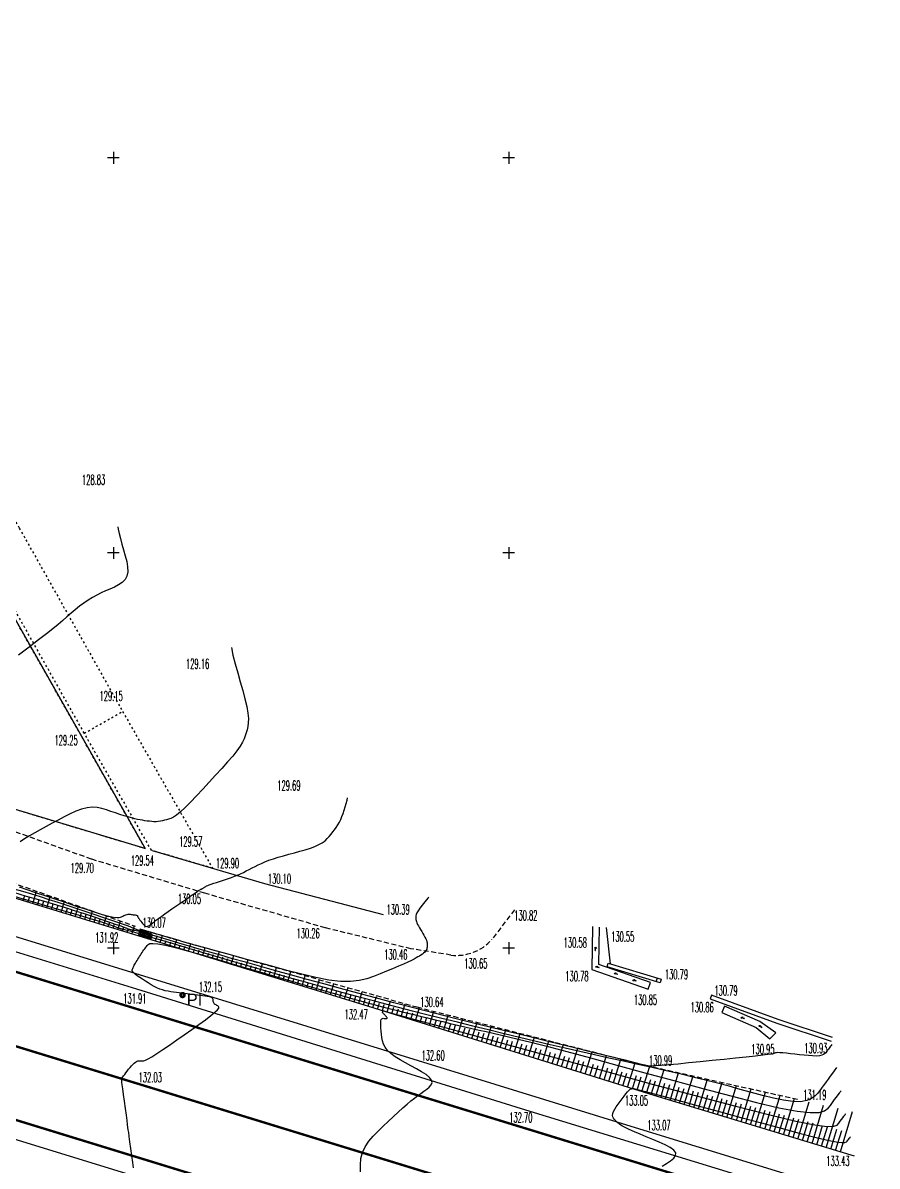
# Model space of a CAD drawing. Header units: metres. Extents: x -11440 to -11260, y 271097 to 271240.
# Drawn here: x -11324.6 to -11281.4, y 271129 to 271186.8 of the extents above; entities that cross this region are included whole.
import ezdxf

# ---------------------------------------------------------------- set-up
doc = ezdxf.new("R2010")
doc.units = ezdxf.units.M
doc.header["$LTSCALE"] = 0.04
for name, pattern in [('DOT2', [3.175, 0, -3.175]), ('HIDDEN', [9.525, 6.35, -3.175]), ('HIDDEN2', [4.7625, 3.175, -1.5875])]:
    doc.linetypes.add(name, pattern=pattern)
for name, color, linetype in [('A-cotas', 223, 'Continuous'), ('A-Invisivel', 1, 'HIDDEN2'), ('CV', 40, 'Continuous'), ('CVD', 9, 'Continuous'), ('I-Conduta', 4, 'Continuous'), ('I-poste_ilumi', 4, 'Continuous'), ('leg-txtcinza', 250, 'Continuous'), ('P-Bardos', 64, 'DOT2'), ('P-Caminho', 1, 'HIDDEN'), ('P-Diversos', 67, 'Continuous'), ('P-Estrada', 251, 'Continuous'), ('P-Limite1', 222, 'Continuous'), ('P-Muro', 46, 'Continuous'), ('P-Passadiço', 1, 'Continuous'), ('P-Rede', 252, 'Continuous'), ('P-Talude_Base', 126, 'HIDDEN'), ('P-Talude_Trama', 126, 'Continuous'), ('pla-rede_geodesica', 4, 'Continuous'), ('T-Agua', 141, 'Continuous'), ('T-SinHorizontal', 254, 'Continuous')]:
    doc.layers.add(name, color=color, linetype=linetype)
doc.styles.add('ARIAL', font='arial.ttf')
doc.styles.add('COTAS', font='romans.shx', dxfattribs={"width": 0.6, "height": 0.6})

# ---------------------------------------------------------------- blocks, each defined once
blk = doc.blocks.new('Sar')
at = {"layer": 'I-Conduta'}
h = blk.add_hatch(dxfattribs=at)
h.set_pattern_fill('NET', color=256, scale=0.03)
h.paths.add_polyline_path([(0.3, -0.15), (0.3, 0.15), (-0.3, 0.15), (-0.3, -0.15)])
for p, q in [((0.3, 0.15), (-0.3, 0.15)), ((-0.3, 0.15), (-0.3, -0.15)), ((0.3, -0.15), (0.3, 0.15)), ((-0.3, -0.15), (0.3, -0.15))]:
    blk.add_line(p, q, dxfattribs=at)
blk = doc.blocks.new('R')
at = {"layer": 'P-Rede'}
for points in [[(0.104, -0.108, 0, 0, 0), (-0.104, 0.108, 0.002, 0.002, 0)], [(-0.104, -0.108, 0, 0, 0), (0.104, 0.108, 0.002, 0.002, 0)]]:
    blk.add_lwpolyline(points, format="xyseb", dxfattribs=at)
blk = doc.blocks.new('1s')
at = {"layer": 'T-Agua'}
blk.add_hatch(color=256, dxfattribs=at).paths.add_polyline_path([(-0.059, -0.045), (0, 0), (-0.059, 0.045)])
for points in [[(-0.175, 0.004), (-0.059, 0.004)], [(-0.175, 0.004), (-0.175, -0.004), (-0.059, -0.004)], [(-0.059, 0.045), (0, 0), (-0.059, -0.045), (-0.059, 0.045)]]:
    blk.add_lwpolyline(points, dxfattribs=at)

msp = doc.modelspace()

# ---------------------------------------------------------------- linework, layer by layer
at = {"layer": 'A-Invisivel'}
msp.add_lwpolyline([(-11375.188, 271162.14), (-11318.395, 271145.052), (-11341.286, 271185.419), (-11349.49, 271198.1)], dxfattribs=at)
at = {"layer": 'CV', "linetype": 'Continuous'}
for points in [[(-11319.771, 271161.317, 129), (-11319.756, 271161.206, 129), (-11319.71, 271160.992, 129), (-11319.645, 271160.737, 129), (-11319.567, 271160.454, 129), (-11319.482, 271160.158, 129), (-11319.482, 271160.158, 129), (-11319.398, 271159.861, 129), (-11319.327, 271159.572, 129), (-11319.28, 271159.299, 129), (-11319.271, 271159.05, 129), (-11319.311, 271158.833, 129), (-11319.311, 271158.833, 129), (-11319.409, 271158.653, 129), (-11319.557, 271158.506, 129), (-11319.741, 271158.383, 129), (-11319.951, 271158.276, 129), (-11320.173, 271158.176, 129), (-11320.173, 271158.176, 129), (-11320.397, 271158.078, 129), (-11320.62, 271157.976, 129), (-11320.842, 271157.867, 129), (-11321.063, 271157.748, 129), (-11321.282, 271157.615, 129), (-11321.282, 271157.615, 129), (-11321.498, 271157.466, 129), (-11321.713, 271157.302, 129), (-11321.926, 271157.129, 129), (-11322.137, 271156.948, 129), (-11322.349, 271156.764, 129), (-11322.349, 271156.764, 129), (-11322.563, 271156.577, 129), (-11322.795, 271156.379, 129), (-11323.063, 271156.157, 129), (-11323.386, 271155.901, 129), (-11323.78, 271155.598, 129), (-11323.78, 271155.598, 129), (-11324.257, 271155.242, 129), (-11324.807, 271154.838, 129)], [(-11314.028, 271155.215, 129.5), (-11314.028, 271155.21, 129.5), (-11313.95, 271154.83, 129.5), (-11313.838, 271154.398, 129.5), (-11313.709, 271153.942, 129.5), (-11313.709, 271153.942, 129.5), (-11313.577, 271153.483, 129.5), (-11313.453, 271153.036, 129.5), (-11313.344, 271152.615, 129.5), (-11313.255, 271152.232, 129.5), (-11313.196, 271151.899, 129.5), (-11313.196, 271151.899, 129.5), (-11313.17, 271151.624, 129.5), (-11313.173, 271151.4, 129.5), (-11313.197, 271151.213, 129.5), (-11313.236, 271151.052, 129.5), (-11313.282, 271150.903, 129.5), (-11313.282, 271150.903, 129.5), (-11313.331, 271150.755, 129.5), (-11313.391, 271150.599, 129.5), (-11313.473, 271150.426, 129.5), (-11313.59, 271150.228, 129.5), (-11313.751, 271149.997, 129.5), (-11313.751, 271149.997, 129.5), (-11313.964, 271149.727, 129.5), (-11314.222, 271149.424, 129.5), (-11314.514, 271149.096, 129.5), (-11314.828, 271148.751, 129.5), (-11315.153, 271148.398, 129.5), (-11315.153, 271148.398, 129.5), (-11315.479, 271148.046, 129.5), (-11315.796, 271147.707, 129.5), (-11316.095, 271147.394, 129.5), (-11316.367, 271147.121, 129.5), (-11316.604, 271146.9, 129.5), (-11316.604, 271146.9, 129.5), (-11316.798, 271146.741, 129.5), (-11316.957, 271146.634, 129.5), (-11317.09, 271146.566, 129.5), (-11317.204, 271146.525, 129.5), (-11317.31, 271146.497, 129.5), (-11317.31, 271146.497, 129.5), (-11317.414, 271146.472, 129.5), (-11317.518, 271146.448, 129.5), (-11317.624, 271146.428, 129.5), (-11317.731, 271146.413, 129.5), (-11317.839, 271146.404, 129.5), (-11317.839, 271146.404, 129.5), (-11317.95, 271146.404, 129.5), (-11318.062, 271146.411, 129.5), (-11318.176, 271146.422, 129.5), (-11318.291, 271146.438, 129.5), (-11318.406, 271146.454, 129.5), (-11318.406, 271146.454, 129.5), (-11318.522, 271146.472, 129.5), (-11318.642, 271146.492, 129.5), (-11318.772, 271146.517, 129.5), (-11318.915, 271146.549, 129.5), (-11319.077, 271146.591, 129.5), (-11319.077, 271146.591, 129.5), (-11319.259, 271146.643, 129.5), (-11319.46, 271146.706, 129.5), (-11319.674, 271146.775, 129.5), (-11319.898, 271146.85, 129.5), (-11320.125, 271146.926, 129.5), (-11320.125, 271146.926, 129.5), (-11320.355, 271147.002, 129.5), (-11320.587, 271147.068, 129.5), (-11320.825, 271147.114, 129.5), (-11321.073, 271147.132, 129.5), (-11321.333, 271147.11, 129.5), (-11321.333, 271147.11, 129.5), (-11321.608, 271147.044, 129.5), (-11321.895, 271146.938, 129.5), (-11322.191, 271146.804, 129.5), (-11322.493, 271146.65, 129.5), (-11322.799, 271146.486, 129.5), (-11322.799, 271146.486, 129.5), (-11323.104, 271146.321, 129.5), (-11323.405, 271146.157, 129.5), (-11323.698, 271145.995, 129.5), (-11323.979, 271145.837, 129.5), (-11324.243, 271145.683, 129.5), (-11324.243, 271145.683, 129.5), (-11324.489, 271145.535, 129.5), (-11324.717, 271145.391, 129.5)], [(-11283.654, 271135.13, 131), (-11283.693, 271135.076, 131), (-11283.721, 271135.038, 131), (-11283.754, 271134.992, 131), (-11283.789, 271134.943, 131), (-11283.823, 271134.897, 131), (-11283.85, 271134.859, 131), (-11283.85, 271134.859, 131), (-11283.87, 271134.832, 131), (-11283.884, 271134.813, 131), (-11283.896, 271134.797, 131), (-11283.909, 271134.778, 131), (-11283.929, 271134.751, 131), (-11283.929, 271134.751, 131), (-11283.958, 271134.713, 131), (-11284.002, 271134.668, 131), (-11284.067, 271134.623, 131), (-11284.158, 271134.583, 131), (-11284.28, 271134.556, 131), (-11284.28, 271134.556, 131), (-11284.438, 271134.545, 131), (-11284.625, 271134.549, 131), (-11284.835, 271134.564, 131), (-11285.059, 271134.587, 131), (-11285.291, 271134.612, 131), (-11285.291, 271134.612, 131), (-11285.522, 271134.639, 131), (-11285.745, 271134.663, 131), (-11285.951, 271134.685, 131), (-11286.132, 271134.702, 131), (-11286.278, 271134.713, 131), (-11286.278, 271134.713, 131), (-11286.385, 271134.717, 131), (-11286.458, 271134.714, 131), (-11286.505, 271134.707, 131), (-11286.535, 271134.697, 131), (-11286.557, 271134.685, 131), (-11286.557, 271134.685, 131), (-11286.581, 271134.673, 131), (-11286.629, 271134.658, 131), (-11286.723, 271134.64, 131), (-11286.889, 271134.616, 131), (-11287.149, 271134.583, 131), (-11287.149, 271134.583, 131), (-11287.519, 271134.541, 131), (-11287.984, 271134.492, 131), (-11288.519, 271134.436, 131), (-11289.101, 271134.376, 131), (-11289.707, 271134.314, 131), (-11289.707, 271134.314, 131), (-11290.314, 271134.252, 131), (-11290.897, 271134.194, 131), (-11291.435, 271134.14, 131), (-11291.904, 271134.096, 131), (-11292.282, 271134.062, 131), (-11292.282, 271134.062, 131), (-11292.553, 271134.042, 131), (-11292.733, 271134.033, 131), (-11292.844, 271134.033, 131), (-11292.91, 271134.038, 131), (-11292.953, 271134.047, 131), (-11292.953, 271134.047, 131), (-11293, 271134.057, 131), (-11293.093, 271134.079, 131), (-11293.279, 271134.124, 131), (-11293.604, 271134.203, 131), (-11294.113, 271134.328, 131), (-11294.113, 271134.328, 131), (-11294.839, 271134.506, 131), (-11295.75, 271134.729, 131), (-11296.799, 271134.987, 131), (-11297.942, 271135.268, 131), (-11299.13, 271135.56, 131), (-11299.13, 271135.56, 131), (-11300.324, 271135.854, 131), (-11301.504, 271136.145, 131), (-11302.656, 271136.431, 131), (-11303.766, 271136.71, 131), (-11304.821, 271136.979, 131), (-11304.821, 271136.979, 131), (-11305.811, 271137.237, 131), (-11306.746, 271137.484, 131), (-11307.639, 271137.725, 131), (-11308.504, 271137.96, 131), (-11309.355, 271138.193, 131), (-11309.355, 271138.193, 131), (-11310.201, 271138.425, 131), (-11311.034, 271138.653, 131), (-11311.841, 271138.875, 131), (-11312.607, 271139.088, 131), (-11313.32, 271139.288, 131), (-11313.32, 271139.288, 131), (-11313.971, 271139.472, 131), (-11314.568, 271139.644, 131), (-11315.125, 271139.805, 131), (-11315.655, 271139.961, 131), (-11316.172, 271140.113, 131), (-11316.172, 271140.113, 131), (-11316.683, 271140.264, 131), (-11317.176, 271140.409, 131), (-11317.631, 271140.542, 131), (-11318.029, 271140.658, 131), (-11318.353, 271140.75, 131), (-11318.353, 271140.75, 131), (-11318.588, 271140.816, 131), (-11318.748, 271140.858, 131), (-11318.852, 271140.884, 131), (-11318.918, 271140.897, 131), (-11318.965, 271140.905, 131), (-11318.965, 271140.905, 131), (-11319.009, 271140.912, 131), (-11319.052, 271140.918, 131), (-11319.093, 271140.926, 131), (-11319.132, 271140.934, 131), (-11319.168, 271140.942, 131), (-11319.168, 271140.942, 131), (-11319.201, 271140.952, 131), (-11319.23, 271140.962, 131), (-11319.257, 271140.973, 131), (-11319.283, 271140.984, 131), (-11319.308, 271140.996, 131), (-11319.308, 271140.996, 131), (-11319.334, 271141.008, 131), (-11319.371, 271141.023, 131), (-11319.43, 271141.046, 131), (-11319.521, 271141.079, 131), (-11319.656, 271141.126, 131), (-11319.656, 271141.126, 131), (-11319.841, 271141.19, 131), (-11320.07, 271141.268, 131), (-11320.331, 271141.356, 131), (-11320.614, 271141.451, 131), (-11320.907, 271141.55, 131), (-11320.907, 271141.55, 131), (-11321.205, 271141.65, 131), (-11321.517, 271141.754, 131), (-11321.859, 271141.865, 131), (-11322.245, 271141.987, 131), (-11322.69, 271142.124, 131), (-11322.69, 271142.124, 131), (-11323.203, 271142.278, 131), (-11323.775, 271142.446, 131), (-11324.39, 271142.626, 131), (-11325.035, 271142.812, 131)], [(-11304.047, 271142.591, 130.5), (-11304.098, 271142.528, 130.5), (-11304.245, 271142.346, 130.5), (-11304.379, 271142.174, 130.5), (-11304.494, 271142.021, 130.5), (-11304.585, 271141.89, 130.5), (-11304.585, 271141.89, 130.5), (-11304.646, 271141.787, 130.5), (-11304.682, 271141.707, 130.5), (-11304.7, 271141.644, 130.5), (-11304.705, 271141.594, 130.5), (-11304.704, 271141.548, 130.5), (-11304.704, 271141.548, 130.5), (-11304.701, 271141.504, 130.5), (-11304.696, 271141.457, 130.5), (-11304.687, 271141.407, 130.5), (-11304.671, 271141.35, 130.5), (-11304.646, 271141.284, 130.5), (-11304.646, 271141.284, 130.5), (-11304.61, 271141.209, 130.5), (-11304.566, 271141.126, 130.5), (-11304.514, 271141.036, 130.5), (-11304.459, 271140.942, 130.5), (-11304.401, 271140.846, 130.5), (-11304.401, 271140.846, 130.5), (-11304.343, 271140.75, 130.5), (-11304.287, 271140.656, 130.5), (-11304.237, 271140.565, 130.5), (-11304.193, 271140.48, 130.5), (-11304.16, 271140.401, 130.5), (-11304.16, 271140.401, 130.5), (-11304.138, 271140.331, 130.5), (-11304.126, 271140.268, 130.5), (-11304.122, 271140.211, 130.5), (-11304.122, 271140.156, 130.5), (-11304.125, 271140.104, 130.5), (-11304.125, 271140.104, 130.5), (-11304.129, 271140.052, 130.5), (-11304.136, 271140, 130.5), (-11304.148, 271139.949, 130.5), (-11304.169, 271139.898, 130.5), (-11304.201, 271139.848, 130.5), (-11304.201, 271139.848, 130.5), (-11304.246, 271139.798, 130.5), (-11304.303, 271139.75, 130.5), (-11304.369, 271139.702, 130.5), (-11304.44, 271139.654, 130.5), (-11304.514, 271139.606, 130.5), (-11304.514, 271139.606, 130.5), (-11304.59, 271139.558, 130.5), (-11304.677, 271139.507, 130.5), (-11304.783, 271139.448, 130.5), (-11304.919, 271139.379, 130.5), (-11305.095, 271139.297, 130.5), (-11305.095, 271139.297, 130.5), (-11305.318, 271139.198, 130.5), (-11305.581, 271139.086, 130.5), (-11305.874, 271138.963, 130.5), (-11306.187, 271138.834, 130.5), (-11306.511, 271138.701, 130.5), (-11306.511, 271138.701, 130.5), (-11306.838, 271138.569, 130.5), (-11307.184, 271138.452, 130.5), (-11307.565, 271138.362, 130.5), (-11307.999, 271138.313, 130.5), (-11308.505, 271138.319, 130.5), (-11308.505, 271138.319, 130.5), (-11309.094, 271138.39, 130.5), (-11309.754, 271138.516, 130.5), (-11310.467, 271138.683, 130.5), (-11311.216, 271138.878, 130.5), (-11311.983, 271139.086, 130.5), (-11311.983, 271139.086, 130.5), (-11312.749, 271139.296, 130.5), (-11313.493, 271139.5, 130.5), (-11314.194, 271139.693, 130.5), (-11314.83, 271139.868, 130.5), (-11315.378, 271140.02, 130.5), (-11315.378, 271140.02, 130.5), (-11315.825, 271140.145, 130.5), (-11316.185, 271140.247, 130.5), (-11316.479, 271140.332, 130.5), (-11316.73, 271140.405, 130.5), (-11316.959, 271140.473, 130.5), (-11316.959, 271140.473, 130.5), (-11317.183, 271140.539, 130.5), (-11317.402, 271140.602, 130.5), (-11317.607, 271140.662, 130.5), (-11317.794, 271140.714, 130.5), (-11317.955, 271140.758, 130.5), (-11317.955, 271140.758, 130.5), (-11318.087, 271140.791, 130.5), (-11318.194, 271140.815, 130.5), (-11318.282, 271140.833, 130.5), (-11318.357, 271140.846, 130.5), (-11318.426, 271140.857, 130.5), (-11318.426, 271140.857, 130.5), (-11318.494, 271140.867, 130.5), (-11318.56, 271140.878, 130.5), (-11318.624, 271140.889, 130.5), (-11318.685, 271140.901, 130.5), (-11318.741, 271140.915, 130.5), (-11318.741, 271140.915, 130.5), (-11318.791, 271140.93, 130.5), (-11318.836, 271140.946, 130.5), (-11318.878, 271140.962, 130.5), (-11318.917, 271140.98, 130.5), (-11318.955, 271140.997, 130.5), (-11318.955, 271140.997, 130.5), (-11318.996, 271141.016, 130.5), (-11319.053, 271141.04, 130.5), (-11319.144, 271141.075, 130.5), (-11319.285, 271141.126, 130.5), (-11319.493, 271141.199, 130.5), (-11319.493, 271141.199, 130.5), (-11319.779, 271141.297, 130.5), (-11320.132, 271141.417, 130.5), (-11320.535, 271141.554, 130.5), (-11320.972, 271141.701, 130.5), (-11321.425, 271141.853, 130.5), (-11321.425, 271141.853, 130.5), (-11321.881, 271142.007, 130.5), (-11322.336, 271142.159, 130.5), (-11322.79, 271142.309, 130.5), (-11323.241, 271142.456, 130.5), (-11323.689, 271142.598, 130.5), (-11323.689, 271142.598, 130.5), (-11324.133, 271142.735, 130.5), (-11324.573, 271142.868, 130.5), (-11325.012, 271142.997, 130.5)], [(-11283.417, 271133.964, 131.5), (-11283.539, 271133.795, 131.5), (-11283.626, 271133.676, 131.5), (-11283.73, 271133.533, 131.5), (-11283.84, 271133.381, 131.5), (-11283.944, 271133.238, 131.5), (-11284.03, 271133.119, 131.5), (-11284.03, 271133.119, 131.5), (-11284.091, 271133.035, 131.5), (-11284.134, 271132.975, 131.5), (-11284.171, 271132.924, 131.5), (-11284.215, 271132.864, 131.5), (-11284.276, 271132.78, 131.5), (-11284.276, 271132.78, 131.5), (-11284.366, 271132.662, 131.5), (-11284.496, 271132.526, 131.5), (-11284.678, 271132.394, 131.5), (-11284.921, 271132.288, 131.5), (-11285.237, 271132.232, 131.5), (-11285.237, 271132.232, 131.5), (-11285.633, 271132.241, 131.5), (-11286.095, 271132.306, 131.5), (-11286.607, 271132.415, 131.5), (-11287.153, 271132.552, 131.5), (-11287.715, 271132.704, 131.5), (-11287.715, 271132.704, 131.5), (-11288.282, 271132.857, 131.5), (-11288.855, 271133.012, 131.5), (-11289.441, 271133.166, 131.5), (-11290.047, 271133.322, 131.5), (-11290.68, 271133.479, 131.5), (-11290.68, 271133.479, 131.5), (-11291.344, 271133.638, 131.5), (-11292.035, 271133.798, 131.5), (-11292.745, 271133.959, 131.5), (-11293.469, 271134.12, 131.5), (-11294.2, 271134.282, 131.5), (-11294.2, 271134.282, 131.5), (-11294.932, 271134.444, 131.5), (-11295.666, 271134.608, 131.5), (-11296.405, 271134.774, 131.5), (-11297.151, 271134.944, 131.5), (-11297.907, 271135.119, 131.5), (-11297.907, 271135.119, 131.5), (-11298.673, 271135.3, 131.5), (-11299.449, 271135.486, 131.5), (-11300.231, 271135.676, 131.5), (-11301.019, 271135.869, 131.5), (-11301.809, 271136.063, 131.5), (-11301.809, 271136.063, 131.5), (-11302.597, 271136.257, 131.5), (-11303.377, 271136.449, 131.5), (-11304.138, 271136.638, 131.5), (-11304.871, 271136.822, 131.5), (-11305.568, 271137, 131.5), (-11305.568, 271137, 131.5), (-11306.222, 271137.17, 131.5), (-11306.839, 271137.334, 131.5), (-11307.429, 271137.493, 131.5), (-11308, 271137.648, 131.5), (-11308.563, 271137.802, 131.5), (-11308.563, 271137.802, 131.5), (-11309.125, 271137.956, 131.5), (-11309.697, 271138.113, 131.5), (-11310.288, 271138.277, 131.5), (-11310.909, 271138.451, 131.5), (-11311.568, 271138.639, 131.5), (-11311.568, 271138.639, 131.5), (-11312.273, 271138.842, 131.5), (-11313.017, 271139.058, 131.5), (-11313.79, 271139.284, 131.5), (-11314.582, 271139.517, 131.5), (-11315.385, 271139.753, 131.5), (-11315.385, 271139.753, 131.5), (-11316.183, 271139.989, 131.5), (-11316.95, 271140.215, 131.5), (-11317.655, 271140.422, 131.5), (-11318.265, 271140.601, 131.5), (-11318.75, 271140.743, 131.5), (-11318.75, 271140.743, 131.5), (-11319.089, 271140.841, 131.5), (-11319.302, 271140.901, 131.5), (-11319.422, 271140.934, 131.5), (-11319.478, 271140.948, 131.5), (-11319.504, 271140.953, 131.5), (-11319.504, 271140.953, 131.5), (-11319.524, 271140.956, 131.5), (-11319.543, 271140.959, 131.5), (-11319.562, 271140.962, 131.5), (-11319.58, 271140.966, 131.5), (-11319.596, 271140.97, 131.5), (-11319.596, 271140.97, 131.5), (-11319.611, 271140.974, 131.5), (-11319.625, 271140.979, 131.5), (-11319.637, 271140.984, 131.5), (-11319.649, 271140.989, 131.5), (-11319.66, 271140.994, 131.5), (-11319.66, 271140.994, 131.5), (-11319.672, 271141, 131.5), (-11319.689, 271141.007, 131.5), (-11319.716, 271141.017, 131.5), (-11319.757, 271141.032, 131.5), (-11319.819, 271141.054, 131.5), (-11319.819, 271141.054, 131.5), (-11319.903, 271141.083, 131.5), (-11320.007, 271141.118, 131.5), (-11320.126, 271141.159, 131.5), (-11320.255, 271141.202, 131.5), (-11320.389, 271141.247, 131.5), (-11320.389, 271141.247, 131.5), (-11320.528, 271141.294, 131.5), (-11320.695, 271141.348, 131.5), (-11320.917, 271141.418, 131.5), (-11321.223, 271141.511, 131.5), (-11321.638, 271141.635, 131.5), (-11321.638, 271141.635, 131.5), (-11322.183, 271141.794, 131.5), (-11322.838, 271141.985, 131.5), (-11323.577, 271142.199, 131.5), (-11324.37, 271142.428, 131.5), (-11325.191, 271142.665, 131.5)], [(-11318.984, 271128.88, 132), (-11319.022, 271129.161, 132), (-11319.067, 271129.5, 132), (-11319.115, 271129.858, 132), (-11319.161, 271130.196, 132), (-11319.199, 271130.477, 132), (-11319.199, 271130.477, 132), (-11319.225, 271130.675, 132), (-11319.244, 271130.816, 132), (-11319.261, 271130.937, 132), (-11319.279, 271131.078, 132), (-11319.306, 271131.276, 132), (-11319.306, 271131.276, 132), (-11319.344, 271131.557, 132), (-11319.389, 271131.896, 132), (-11319.438, 271132.256, 132), (-11319.483, 271132.599, 132), (-11319.521, 271132.886, 132), (-11319.521, 271132.886, 132), (-11319.548, 271133.09, 132), (-11319.564, 271133.22, 132), (-11319.573, 271133.294, 132), (-11319.577, 271133.331, 132), (-11319.578, 271133.35, 132), (-11319.578, 271133.35, 132), (-11319.579, 271133.366, 132), (-11319.576, 271133.385, 132), (-11319.568, 271133.41, 132), (-11319.551, 271133.444, 132), (-11319.523, 271133.489, 132), (-11319.523, 271133.489, 132), (-11319.481, 271133.548, 132), (-11319.428, 271133.619, 132), (-11319.366, 271133.699, 132), (-11319.299, 271133.784, 132), (-11319.229, 271133.873, 132), (-11319.229, 271133.873, 132), (-11319.158, 271133.961, 132), (-11319.088, 271134.046, 132), (-11319.019, 271134.123, 132), (-11318.952, 271134.19, 132), (-11318.888, 271134.241, 132), (-11318.888, 271134.241, 132), (-11318.826, 271134.275, 132), (-11318.766, 271134.295, 132), (-11318.709, 271134.303, 132), (-11318.652, 271134.304, 132), (-11318.596, 271134.301, 132), (-11318.596, 271134.301, 132), (-11318.538, 271134.299, 132), (-11318.467, 271134.308, 132), (-11318.37, 271134.339, 132), (-11318.234, 271134.403, 132), (-11318.046, 271134.51, 132), (-11318.046, 271134.51, 132), (-11317.797, 271134.667, 132), (-11317.496, 271134.868, 132), (-11317.156, 271135.102, 132), (-11316.79, 271135.357, 132), (-11316.411, 271135.623, 132), (-11316.411, 271135.623, 132), (-11316.033, 271135.889, 132), (-11315.671, 271136.146, 132), (-11315.344, 271136.383, 132), (-11315.067, 271136.59, 132), (-11314.859, 271136.759, 132), (-11314.859, 271136.759, 132), (-11314.729, 271136.882, 132), (-11314.668, 271136.966, 132), (-11314.657, 271137.02, 132), (-11314.681, 271137.055, 132), (-11314.721, 271137.08, 132), (-11314.721, 271137.08, 132), (-11314.764, 271137.104, 132), (-11314.806, 271137.128, 132), (-11314.844, 271137.152, 132), (-11314.877, 271137.178, 132), (-11314.904, 271137.206, 132), (-11314.904, 271137.206, 132), (-11314.924, 271137.236, 132), (-11314.937, 271137.267, 132), (-11314.945, 271137.3, 132), (-11314.951, 271137.333, 132), (-11314.954, 271137.367, 132), (-11314.954, 271137.367, 132), (-11314.958, 271137.4, 132), (-11314.967, 271137.433, 132), (-11314.987, 271137.465, 132), (-11315.021, 271137.494, 132), (-11315.075, 271137.521, 132), (-11315.075, 271137.521, 132), (-11315.152, 271137.544, 132), (-11315.249, 271137.564, 132), (-11315.362, 271137.582, 132), (-11315.484, 271137.599, 132), (-11315.612, 271137.614, 132), (-11315.612, 271137.614, 132), (-11315.74, 271137.63, 132), (-11315.869, 271137.646, 132), (-11315.998, 271137.662, 132), (-11316.129, 271137.678, 132), (-11316.262, 271137.695, 132), (-11316.262, 271137.695, 132), (-11316.397, 271137.712, 132), (-11316.534, 271137.73, 132), (-11316.673, 271137.747, 132), (-11316.812, 271137.765, 132), (-11316.952, 271137.783, 132), (-11316.952, 271137.783, 132), (-11317.092, 271137.802, 132), (-11317.232, 271137.824, 132), (-11317.373, 271137.851, 132), (-11317.514, 271137.887, 132), (-11317.656, 271137.936, 132), (-11317.656, 271137.936, 132), (-11317.8, 271137.998, 132), (-11317.944, 271138.072, 132), (-11318.089, 271138.154, 132), (-11318.234, 271138.243, 132), (-11318.38, 271138.335, 132), (-11318.38, 271138.335, 132), (-11318.525, 271138.427, 132), (-11318.663, 271138.516, 132), (-11318.788, 271138.602, 132), (-11318.893, 271138.68, 132), (-11318.973, 271138.75, 132), (-11318.973, 271138.75, 132), (-11319.022, 271138.809, 132), (-11319.045, 271138.86, 132), (-11319.048, 271138.904, 132), (-11319.038, 271138.943, 132), (-11319.022, 271138.98, 132), (-11319.022, 271138.98, 132), (-11319.005, 271139.017, 132), (-11318.986, 271139.056, 132), (-11318.965, 271139.097, 132), (-11318.942, 271139.141, 132), (-11318.914, 271139.192, 132), (-11318.914, 271139.192, 132), (-11318.881, 271139.248, 132), (-11318.844, 271139.31, 132), (-11318.804, 271139.375, 132), (-11318.762, 271139.443, 132), (-11318.719, 271139.513, 132), (-11318.719, 271139.513, 132), (-11318.676, 271139.582, 132), (-11318.633, 271139.652, 132), (-11318.589, 271139.719, 132), (-11318.546, 271139.786, 132), (-11318.502, 271139.85, 132), (-11318.502, 271139.85, 132), (-11318.459, 271139.911, 132), (-11318.415, 271139.97, 132), (-11318.371, 271140.027, 132), (-11318.327, 271140.083, 132), (-11318.283, 271140.138, 132), (-11318.283, 271140.138, 132), (-11318.234, 271140.192, 132), (-11318.15, 271140.232, 132), (-11317.999, 271140.247, 132), (-11317.746, 271140.224, 132), (-11317.356, 271140.15, 132), (-11317.356, 271140.15, 132), (-11316.809, 271140.016, 132), (-11316.125, 271139.832, 132), (-11315.339, 271139.609, 132), (-11314.486, 271139.361, 132), (-11313.599, 271139.1, 132), (-11313.599, 271139.1, 132), (-11312.71, 271138.838, 132), (-11311.846, 271138.583, 132), (-11311.031, 271138.344, 132), (-11310.291, 271138.128, 132), (-11309.65, 271137.941, 132), (-11309.65, 271137.941, 132), (-11309.125, 271137.79, 132), (-11308.7, 271137.669, 132), (-11308.349, 271137.57, 132), (-11308.047, 271137.487, 132), (-11307.77, 271137.411, 132), (-11307.77, 271137.411, 132), (-11307.497, 271137.336, 132), (-11307.219, 271137.26, 132), (-11306.933, 271137.183, 132), (-11306.633, 271137.104, 132), (-11306.315, 271137.021, 132), (-11306.315, 271137.021, 132), (-11305.976, 271136.935, 132), (-11305.619, 271136.845, 132), (-11305.249, 271136.753, 132), (-11304.87, 271136.66, 132), (-11304.487, 271136.566, 132), (-11304.487, 271136.566, 132), (-11304.103, 271136.471, 132), (-11303.72, 271136.378, 132), (-11303.34, 271136.285, 132), (-11302.963, 271136.195, 132), (-11302.59, 271136.106, 132), (-11302.59, 271136.106, 132), (-11302.223, 271136.021, 132), (-11301.86, 271135.939, 132), (-11301.501, 271135.858, 132), (-11301.144, 271135.779, 132), (-11300.788, 271135.7, 132), (-11300.788, 271135.7, 132), (-11300.425, 271135.619, 132), (-11300.017, 271135.525, 132), (-11299.52, 271135.406, 132), (-11298.888, 271135.247, 132), (-11298.078, 271135.038, 132), (-11298.078, 271135.038, 132), (-11297.059, 271134.768, 132), (-11295.861, 271134.446, 132), (-11294.528, 271134.086, 132), (-11293.106, 271133.7, 132), (-11291.64, 271133.301, 132), (-11291.64, 271133.301, 132), (-11290.175, 271132.904, 132), (-11288.765, 271132.528, 132), (-11287.464, 271132.197, 132), (-11286.326, 271131.932, 132), (-11285.407, 271131.755, 132), (-11285.407, 271131.755, 132), (-11284.743, 271131.681, 132), (-11284.298, 271131.695, 132), (-11284.016, 271131.776, 132), (-11283.843, 271131.901, 132), (-11283.725, 271132.047, 132), (-11283.725, 271132.047, 132), (-11283.616, 271132.197, 132), (-11283.513, 271132.34, 132), (-11283.417, 271132.471, 132), (-11283.335, 271132.584, 132), (-11283.271, 271132.674, 132), (-11283.271, 271132.674, 132), (-11283.226, 271132.735, 132), (-11283.199, 271132.772, 132), (-11283.185, 271132.791, 132)], [(-11292.242, 271128.968, 133), (-11292.015, 271129.106, 133), (-11291.809, 271129.243, 133), (-11291.648, 271129.38, 133), (-11291.554, 271129.516, 133), (-11291.549, 271129.652, 133), (-11291.549, 271129.652, 133), (-11291.648, 271129.788, 133), (-11291.837, 271129.923, 133), (-11292.092, 271130.057, 133), (-11292.392, 271130.192, 133), (-11292.714, 271130.326, 133), (-11292.714, 271130.326, 133), (-11293.038, 271130.459, 133), (-11293.352, 271130.59, 133), (-11293.643, 271130.714, 133), (-11293.901, 271130.829, 133), (-11294.116, 271130.932, 133), (-11294.116, 271130.932, 133), (-11294.279, 271131.02, 133), (-11294.399, 271131.096, 133), (-11294.486, 271131.162, 133), (-11294.551, 271131.223, 133), (-11294.604, 271131.28, 133), (-11294.604, 271131.28, 133), (-11294.656, 271131.337, 133), (-11294.701, 271131.397, 133), (-11294.733, 271131.464, 133), (-11294.748, 271131.541, 133), (-11294.738, 271131.63, 133), (-11294.738, 271131.63, 133), (-11294.7, 271131.734, 133), (-11294.637, 271131.851, 133), (-11294.556, 271131.978, 133), (-11294.463, 271132.111, 133), (-11294.364, 271132.247, 133), (-11294.364, 271132.247, 133), (-11294.264, 271132.382, 133), (-11294.166, 271132.512, 133), (-11294.074, 271132.631, 133), (-11293.989, 271132.732, 133), (-11293.914, 271132.81, 133), (-11293.914, 271132.81, 133), (-11293.85, 271132.862, 133), (-11293.796, 271132.89, 133), (-11293.75, 271132.901, 133), (-11293.709, 271132.901, 133), (-11293.67, 271132.895, 133), (-11293.67, 271132.895, 133), (-11293.624, 271132.886, 133), (-11293.539, 271132.866, 133), (-11293.373, 271132.824, 133), (-11293.086, 271132.749, 133), (-11292.639, 271132.629, 133), (-11292.639, 271132.629, 133), (-11292.003, 271132.457, 133), (-11291.207, 271132.241, 133), (-11290.29, 271131.992, 133), (-11289.292, 271131.721, 133), (-11288.254, 271131.439, 133), (-11288.254, 271131.439, 133), (-11287.217, 271131.157, 133), (-11286.219, 271130.888, 133), (-11285.303, 271130.645, 133), (-11284.508, 271130.442, 133), (-11283.875, 271130.292, 133), (-11283.875, 271130.292, 133), (-11283.431, 271130.203, 133), (-11283.149, 271130.167, 133), (-11282.988, 271130.17, 133), (-11282.908, 271130.2, 133), (-11282.869, 271130.243, 133), (-11282.869, 271130.243, 133), (-11282.836, 271130.287, 133), (-11282.805, 271130.33, 133), (-11282.777, 271130.369, 133), (-11282.752, 271130.403, 133), (-11282.733, 271130.43, 133), (-11282.733, 271130.43, 133), (-11282.719, 271130.448, 133), (-11282.711, 271130.459, 133), (-11282.707, 271130.465, 133)]]:
    msp.add_polyline3d(points, dxfattribs=at)
at = {"layer": 'CVD', "linetype": 'Continuous'}
for points in [[(-11324.77, 271143.1, 130), (-11324.378, 271142.972, 130), (-11323.937, 271142.826, 130), (-11323.459, 271142.666, 130), (-11322.956, 271142.497, 130), (-11322.44, 271142.324, 130), (-11322.44, 271142.324, 130), (-11321.926, 271142.151, 130), (-11321.431, 271141.987, 130), (-11320.972, 271141.838, 130), (-11320.569, 271141.714, 130), (-11320.24, 271141.622, 130), (-11320.24, 271141.622, 130), (-11319.997, 271141.569, 130), (-11319.828, 271141.547, 130), (-11319.715, 271141.551, 130), (-11319.639, 271141.57, 130), (-11319.581, 271141.597, 130), (-11319.581, 271141.597, 130), (-11319.526, 271141.626, 130), (-11319.472, 271141.653, 130), (-11319.417, 271141.677, 130), (-11319.363, 271141.697, 130), (-11319.309, 271141.711, 130), (-11319.309, 271141.711, 130), (-11319.256, 271141.719, 130), (-11319.203, 271141.72, 130), (-11319.149, 271141.718, 130), (-11319.097, 271141.712, 130), (-11319.044, 271141.705, 130), (-11319.044, 271141.705, 130), (-11318.991, 271141.698, 130), (-11318.941, 271141.69, 130), (-11318.895, 271141.683, 130), (-11318.855, 271141.676, 130), (-11318.824, 271141.67, 130), (-11318.824, 271141.67, 130), (-11318.803, 271141.663, 130), (-11318.791, 271141.657, 130), (-11318.785, 271141.651, 130), (-11318.783, 271141.645, 130), (-11318.784, 271141.64, 130), (-11318.784, 271141.64, 130), (-11318.784, 271141.634, 130), (-11318.783, 271141.625, 130), (-11318.778, 271141.613, 130), (-11318.768, 271141.593, 130), (-11318.75, 271141.565, 130), (-11318.75, 271141.565, 130), (-11318.725, 271141.527, 130), (-11318.692, 271141.48, 130), (-11318.653, 271141.427, 130), (-11318.612, 271141.369, 130), (-11318.568, 271141.309, 130), (-11318.568, 271141.309, 130), (-11318.524, 271141.25, 130), (-11318.479, 271141.195, 130), (-11318.432, 271141.149, 130), (-11318.382, 271141.117, 130), (-11318.328, 271141.104, 130), (-11318.328, 271141.104, 130), (-11318.27, 271141.112, 130), (-11318.207, 271141.138, 130), (-11318.141, 271141.179, 130), (-11318.074, 271141.228, 130), (-11318.005, 271141.283, 130), (-11318.005, 271141.283, 130), (-11317.936, 271141.338, 130), (-11317.861, 271141.397, 130), (-11317.775, 271141.463, 130), (-11317.672, 271141.54, 130), (-11317.548, 271141.63, 130), (-11317.548, 271141.63, 130), (-11317.399, 271141.736, 130), (-11317.227, 271141.856, 130), (-11317.04, 271141.987, 130), (-11316.841, 271142.124, 130), (-11316.637, 271142.265, 130), (-11316.637, 271142.265, 130), (-11316.433, 271142.406, 130), (-11316.238, 271142.541, 130), (-11316.057, 271142.665, 130), (-11315.9, 271142.772, 130), (-11315.775, 271142.858, 130), (-11315.775, 271142.858, 130), (-11315.686, 271142.917, 130), (-11315.628, 271142.954, 130), (-11315.594, 271142.975, 130), (-11315.575, 271142.985, 130), (-11315.564, 271142.989, 130), (-11315.564, 271142.989, 130), (-11315.554, 271142.992, 130), (-11315.544, 271142.996, 130), (-11315.532, 271143.001, 130), (-11315.518, 271143.007, 130), (-11315.502, 271143.017, 130), (-11315.502, 271143.017, 130), (-11315.482, 271143.029, 130), (-11315.46, 271143.043, 130), (-11315.436, 271143.059, 130), (-11315.41, 271143.076, 130), (-11315.384, 271143.094, 130), (-11315.384, 271143.094, 130), (-11315.357, 271143.112, 130), (-11315.325, 271143.132, 130), (-11315.283, 271143.154, 130), (-11315.225, 271143.179, 130), (-11315.147, 271143.21, 130), (-11315.147, 271143.21, 130), (-11315.045, 271143.247, 130), (-11314.923, 271143.288, 130), (-11314.786, 271143.334, 130), (-11314.638, 271143.381, 130), (-11314.485, 271143.43, 130), (-11314.485, 271143.43, 130), (-11314.332, 271143.48, 130), (-11314.179, 271143.53, 130), (-11314.026, 271143.583, 130), (-11313.874, 271143.639, 130), (-11313.722, 271143.7, 130), (-11313.722, 271143.7, 130), (-11313.572, 271143.766, 130), (-11313.423, 271143.837, 130), (-11313.274, 271143.911, 130), (-11313.126, 271143.987, 130), (-11312.978, 271144.064, 130), (-11312.978, 271144.064, 130), (-11312.829, 271144.142, 130), (-11312.675, 271144.219, 130), (-11312.511, 271144.296, 130), (-11312.33, 271144.374, 130), (-11312.128, 271144.451, 130), (-11312.128, 271144.451, 130), (-11311.902, 271144.527, 130), (-11311.655, 271144.604, 130), (-11311.392, 271144.68, 130), (-11311.118, 271144.756, 130), (-11310.839, 271144.833, 130), (-11310.839, 271144.833, 130), (-11310.56, 271144.909, 130), (-11310.289, 271144.987, 130), (-11310.033, 271145.068, 130), (-11309.8, 271145.152, 130), (-11309.598, 271145.243, 130), (-11309.598, 271145.243, 130), (-11309.43, 271145.34, 130), (-11309.293, 271145.442, 130), (-11309.179, 271145.549, 130), (-11309.079, 271145.659, 130), (-11308.988, 271145.77, 130), (-11308.988, 271145.77, 130), (-11308.898, 271145.882, 130), (-11308.809, 271145.995, 130), (-11308.723, 271146.113, 130), (-11308.642, 271146.238, 130), (-11308.567, 271146.371, 130), (-11308.567, 271146.371, 130), (-11308.499, 271146.514, 130), (-11308.437, 271146.666, 130), (-11308.379, 271146.824, 130), (-11308.325, 271146.986, 130), (-11308.271, 271147.15, 130), (-11308.271, 271147.15, 130), (-11308.219, 271147.316, 130), (-11308.173, 271147.486, 130), (-11308.15, 271147.603, 130)], [(-11307.491, 271128.687, 132.5), (-11307.501, 271129.027, 132.5), (-11307.473, 271129.355, 132.5), (-11307.396, 271129.665, 132.5), (-11307.396, 271129.665, 132.5), (-11307.261, 271129.956, 132.5), (-11307.077, 271130.23, 132.5), (-11306.855, 271130.491, 132.5), (-11306.609, 271130.744, 132.5), (-11306.35, 271130.993, 132.5), (-11306.35, 271130.993, 132.5), (-11306.09, 271131.24, 132.5), (-11305.835, 271131.482, 132.5), (-11305.588, 271131.712, 132.5), (-11305.354, 271131.925, 132.5), (-11305.138, 271132.115, 132.5), (-11305.138, 271132.115, 132.5), (-11304.943, 271132.279, 132.5), (-11304.766, 271132.419, 132.5), (-11304.601, 271132.543, 132.5), (-11304.446, 271132.655, 132.5), (-11304.295, 271132.762, 132.5), (-11304.295, 271132.762, 132.5), (-11304.147, 271132.868, 132.5), (-11304.017, 271132.976, 132.5), (-11303.921, 271133.087, 132.5), (-11303.877, 271133.205, 132.5), (-11303.902, 271133.329, 132.5), (-11303.902, 271133.329, 132.5), (-11304.008, 271133.463, 132.5), (-11304.183, 271133.604, 132.5), (-11304.409, 271133.75, 132.5), (-11304.67, 271133.901, 132.5), (-11304.948, 271134.053, 132.5), (-11304.948, 271134.053, 132.5), (-11305.228, 271134.206, 132.5), (-11305.497, 271134.359, 132.5), (-11305.744, 271134.513, 132.5), (-11305.96, 271134.669, 132.5), (-11306.133, 271134.827, 132.5), (-11306.133, 271134.827, 132.5), (-11306.257, 271134.988, 132.5), (-11306.339, 271135.15, 132.5), (-11306.388, 271135.315, 132.5), (-11306.417, 271135.48, 132.5), (-11306.435, 271135.646, 132.5), (-11306.435, 271135.646, 132.5), (-11306.45, 271135.811, 132.5), (-11306.464, 271135.969, 132.5), (-11306.472, 271136.114, 132.5), (-11306.474, 271136.238, 132.5), (-11306.466, 271136.334, 132.5), (-11306.466, 271136.334, 132.5), (-11306.447, 271136.398, 132.5), (-11306.419, 271136.435, 132.5), (-11306.384, 271136.451, 132.5), (-11306.344, 271136.454, 132.5), (-11306.301, 271136.449, 132.5), (-11306.301, 271136.449, 132.5), (-11306.259, 271136.444, 132.5), (-11306.22, 271136.441, 132.5), (-11306.186, 271136.44, 132.5), (-11306.162, 271136.444, 132.5), (-11306.149, 271136.455, 132.5), (-11306.149, 271136.455, 132.5), (-11306.15, 271136.473, 132.5), (-11306.163, 271136.497, 132.5), (-11306.184, 271136.526, 132.5), (-11306.212, 271136.558, 132.5), (-11306.243, 271136.591, 132.5), (-11306.243, 271136.591, 132.5), (-11306.274, 271136.625, 132.5), (-11306.303, 271136.657, 132.5), (-11306.329, 271136.688, 132.5), (-11306.352, 271136.715, 132.5), (-11306.368, 271136.738, 132.5), (-11306.368, 271136.738, 132.5), (-11306.378, 271136.756, 132.5), (-11306.381, 271136.77, 132.5), (-11306.381, 271136.78, 132.5), (-11306.377, 271136.788, 132.5), (-11306.373, 271136.795, 132.5), (-11306.373, 271136.795, 132.5), (-11306.367, 271136.802, 132.5), (-11306.362, 271136.809, 132.5), (-11306.358, 271136.815, 132.5), (-11306.353, 271136.82, 132.5), (-11306.349, 271136.824, 132.5), (-11306.349, 271136.824, 132.5), (-11306.346, 271136.827, 132.5), (-11306.343, 271136.828, 132.5), (-11306.341, 271136.829, 132.5), (-11306.339, 271136.829, 132.5), (-11306.337, 271136.829, 132.5), (-11306.337, 271136.829, 132.5), (-11306.32, 271136.824, 132.5), (-11306.212, 271136.795, 132.5), (-11305.923, 271136.717, 132.5), (-11305.362, 271136.564, 132.5), (-11304.439, 271136.313, 132.5), (-11304.439, 271136.313, 132.5), (-11303.093, 271135.947, 132.5), (-11301.384, 271135.482, 132.5), (-11299.403, 271134.943, 132.5), (-11297.241, 271134.355, 132.5), (-11294.989, 271133.742, 132.5), (-11294.989, 271133.742, 132.5), (-11292.736, 271133.129, 132.5), (-11290.571, 271132.546, 132.5), (-11288.581, 271132.019, 132.5), (-11286.856, 271131.579, 132.5), (-11285.481, 271131.252, 132.5), (-11285.481, 271131.252, 132.5), (-11284.517, 271131.059, 132.5), (-11283.905, 271130.981, 132.5), (-11283.555, 271130.988, 132.5), (-11283.382, 271131.052, 132.5), (-11283.297, 271131.145, 132.5), (-11283.297, 271131.145, 132.5), (-11283.226, 271131.242, 132.5), (-11283.159, 271131.335, 132.5), (-11283.097, 271131.42, 132.5), (-11283.044, 271131.494, 132.5), (-11283.002, 271131.552, 132.5), (-11283.002, 271131.552, 132.5), (-11282.973, 271131.591, 132.5), (-11282.955, 271131.616, 132.5), (-11282.946, 271131.628, 132.5)]]:
    msp.add_polyline3d(points, dxfattribs=at)
at = {"layer": 'I-poste_ilumi', "const_width": 0.188}
msp.add_lwpolyline([(-11316.568, 271137.631, 1), (-11316.432, 271137.631, 1)], format="xyb", close=True, dxfattribs=at)
at = {"layer": 'P-Bardos'}
for points in [[(-11347.194, 271199.318), (-11339.689, 271187.417), (-11335.926, 271180.955), (-11330.864, 271172.231), (-11328.016, 271167.124), (-11324.759, 271161.258), (-11319.535, 271151.98), (-11314.986, 271144.053), (-11318.072, 271144.955), (-11321.472, 271150.879), (-11326.703, 271160.171), (-11329.962, 271166.041), (-11332.8, 271171.129), (-11337.852, 271179.836), (-11341.594, 271186.262), (-11349.078, 271198.13), (-11347.194, 271199.318)], [(-11321.472, 271150.879), (-11319.535, 271151.98)]]:
    msp.add_lwpolyline(points, dxfattribs=at)
at = {"layer": 'P-Caminho'}
msp.add_lwpolyline([(-11299.712, 271141.946), (-11300.845, 271140.442, -0.24422), (-11302.921, 271139.653), (-11304.948, 271139.97), (-11309.277, 271141.033), (-11315.377, 271142.781), (-11321.109, 271144.505), (-11326.826, 271146.555), (-11334.778, 271149.171), (-11345.225, 271152.276), (-11354.667, 271154.993), (-11364.029, 271157.802), (-11373.498, 271160.316, -0.140389), (-11378.508, 271162.95, -0.153618), (-11380.387, 271167.848), (-11380.934, 271174.225), (-11382.088, 271182.011, -0.234091), (-11381.798, 271183.426)], format="xyb", dxfattribs=at)
msp.add_lwpolyline([(-11301.83, 271139.778), (-11301.83, 271139.778)], close=True, dxfattribs=at)
at = {"layer": 'P-Diversos'}
for points in [[(-11295.765, 271141.103), (-11295.797, 271138.92), (-11292.943, 271137.931), (-11292.828, 271138.264), (-11295.441, 271139.17), (-11295.413, 271141.073)], [(-11286.493, 271135.717), (-11287.299, 271136.3), (-11289.087, 271137.064), (-11289.226, 271136.74), (-11287.485, 271135.996), (-11286.781, 271135.409), (-11286.493, 271135.717)]]:
    msp.add_lwpolyline(points, dxfattribs=at)
at = {"layer": 'P-Estrada'}
for points in [[(-11282.072, 271126.574), (-11299.136, 271131.814), (-11318.808, 271137.925), (-11337.896, 271143.799), (-11353.676, 271148.593), (-11372.171, 271154.31), (-11385.467, 271158.406), (-11401.334, 271163.369), (-11411.974, 271167.067)], [(-11414.804, 271157.993), (-11404.001, 271154.596), (-11390.192, 271150.355), (-11376.535, 271146.1), (-11365.204, 271142.694), (-11339.903, 271134.932), (-11316.541, 271127.746), (-11297.876, 271121.976), (-11280.836, 271116.754)]]:
    msp.add_lwpolyline(points, dxfattribs=at)
at = {"layer": 'P-Limite1'}
msp.add_lwpolyline([(-11341.286, 271185.419), (-11318.395, 271145.052), (-11375.188, 271162.14)], dxfattribs=at)
at = {"layer": 'P-Muro'}
for points in [[(-11294.967, 271139.246), (-11292.288, 271138.442), (-11292.345, 271138.25), (-11295.024, 271139.054), (-11294.967, 271139.246)], [(-11292.537, 271138.307), (-11292.479, 271138.499)], [(-11283.626, 271135.488), (-11286.366, 271136.389), (-11289.741, 271137.63), (-11289.81, 271137.442), (-11286.432, 271136.2), (-11283.688, 271135.298)]]:
    msp.add_lwpolyline(points, dxfattribs=at)
at = {"layer": 'P-Passadiço'}
for points in [[(-11282.503, 271129.472), (-11292.639, 271132.548), (-11307.021, 271137.041), (-11319.955, 271140.993), (-11329.901, 271144.034), (-11345.797, 271148.906), (-11362.892, 271154.148), (-11377.179, 271158.544), (-11387.319, 271161.701), (-11400.034, 271165.634), (-11401.463, 271166.188), (-11411.339, 271169.3)], [(-11411.869, 271167.412), (-11401.883, 271164.301), (-11389.185, 271160.363), (-11374.768, 271155.9), (-11360.496, 271151.471), (-11344.72, 271146.684), (-11330.272, 271142.229), (-11315.85, 271137.794), (-11304.586, 271134.325), (-11293.158, 271130.794), (-11282.179, 271127.426)]]:
    msp.add_lwpolyline(points, dxfattribs=at)
at = {"layer": 'P-Rede'}
for points in [[(-11318.037, 271144.952), (-11312.358, 271143.273), (-11306.357, 271141.711)], [(-11295.068, 271141.043), (-11294.873, 271139.219)]]:
    msp.add_lwpolyline(points, dxfattribs=at)
at = {"layer": 'P-Talude_Base'}
for points in [[(-11372.737, 271157.516), (-11363.677, 271155.302), (-11350.357, 271151.294), (-11337.925, 271147.605), (-11326.248, 271143.725), (-11318.899, 271141.114)], [(-11318.072, 271140.792), (-11304.649, 271137.028), (-11293.074, 271134.074), (-11285.274, 271132.332)]]:
    msp.add_lwpolyline(points, dxfattribs=at)
at = {"layer": 'P-Talude_Trama'}
for points in [[(-11324.082, 271142.255), (-11323.889, 271142.887)], [(-11324.56, 271142.401), (-11324.473, 271142.688)], [(-11324.321, 271142.328), (-11324.234, 271142.615)], [(-11323.843, 271142.182), (-11323.755, 271142.469)], [(-11323.604, 271142.109), (-11323.516, 271142.396)], [(-11323.365, 271142.036), (-11323.189, 271142.609)], [(-11323.126, 271141.962), (-11323.038, 271142.249)], [(-11322.887, 271141.889), (-11322.799, 271142.176)], [(-11322.648, 271141.816), (-11322.472, 271142.39)], [(-11322.409, 271141.743), (-11322.321, 271142.03)], [(-11322.17, 271141.67), (-11322.082, 271141.957)], [(-11321.93, 271141.597), (-11321.767, 271142.133)], [(-11321.691, 271141.524), (-11321.61, 271141.789)], [(-11321.452, 271141.451), (-11321.373, 271141.71)], [(-11321.213, 271141.378), (-11321.059, 271141.881)], [(-11320.496, 271141.158), (-11320.352, 271141.63)], [(-11320.974, 271141.305), (-11320.898, 271141.553)], [(-11320.735, 271141.232), (-11320.661, 271141.474)], [(-11320.257, 271141.085), (-11320.186, 271141.317)], [(-11320.018, 271141.012), (-11319.949, 271141.238)], [(-11319.779, 271140.939), (-11319.644, 271141.379)], [(-11319.54, 271140.866), (-11319.474, 271141.081)], [(-11319.301, 271140.793), (-11319.237, 271141.002)], [(-11319.062, 271140.72), (-11318.937, 271141.128)], [(-11318.105, 271140.428), (-11318.018, 271140.715)], [(-11317.866, 271140.355), (-11317.778, 271140.642)], [(-11317.627, 271140.282), (-11317.518, 271140.637)], [(-11316.91, 271140.063), (-11316.796, 271140.434)], [(-11317.388, 271140.209), (-11317.333, 271140.389)], [(-11317.149, 271140.136), (-11317.093, 271140.319)], [(-11316.671, 271139.989), (-11316.613, 271140.178)], [(-11316.432, 271139.916), (-11316.373, 271140.107)], [(-11316.192, 271139.843), (-11316.074, 271140.232)], [(-11315.953, 271139.77), (-11315.893, 271139.967)], [(-11315.714, 271139.697), (-11315.653, 271139.896)], [(-11315.475, 271139.624), (-11315.351, 271140.029)], [(-11315.236, 271139.551), (-11315.174, 271139.755)], [(-11314.997, 271139.478), (-11314.934, 271139.685)], [(-11314.758, 271139.405), (-11314.629, 271139.827)], [(-11314.519, 271139.332), (-11314.454, 271139.544)], [(-11314.28, 271139.259), (-11314.214, 271139.474)], [(-11314.041, 271139.186), (-11313.907, 271139.624)], [(-11313.802, 271139.113), (-11313.734, 271139.333)], [(-11313.563, 271139.04), (-11313.494, 271139.263)], [(-11313.323, 271138.967), (-11313.184, 271139.422)], [(-11313.084, 271138.894), (-11313.015, 271139.122)], [(-11312.845, 271138.821), (-11312.775, 271139.052)], [(-11312.606, 271138.748), (-11312.462, 271139.219)], [(-11312.367, 271138.674), (-11312.295, 271138.911)], [(-11312.128, 271138.601), (-11312.055, 271138.84)], [(-11311.889, 271138.528), (-11311.74, 271139.017)], [(-11311.65, 271138.455), (-11311.575, 271138.7)], [(-11311.172, 271138.309), (-11311.017, 271138.814)], [(-11311.411, 271138.382), (-11311.335, 271138.629)], [(-11310.933, 271138.236), (-11310.855, 271138.488)], [(-11310.693, 271138.163), (-11310.616, 271138.418)], [(-11310.454, 271138.09), (-11310.295, 271138.611)], [(-11310.215, 271138.017), (-11310.136, 271138.277)], [(-11309.976, 271137.944), (-11309.896, 271138.207)], [(-11309.737, 271137.871), (-11309.573, 271138.409)], [(-11309.02, 271137.652), (-11308.85, 271138.206)], [(-11309.498, 271137.798), (-11309.41, 271138.085)], [(-11309.259, 271137.725), (-11309.171, 271138.012)], [(-11308.781, 271137.579), (-11308.693, 271137.866)], [(-11308.542, 271137.506), (-11308.454, 271137.793)], [(-11308.303, 271137.433), (-11308.127, 271138.006)], [(-11308.063, 271137.36), (-11307.976, 271137.646)], [(-11307.824, 271137.286), (-11307.737, 271137.573)], [(-11307.585, 271137.213), (-11307.41, 271137.787)], [(-11306.868, 271136.993), (-11306.689, 271137.566)], [(-11307.346, 271137.142), (-11307.256, 271137.429)], [(-11307.107, 271137.068), (-11307.018, 271137.354)], [(-11306.63, 271136.919), (-11306.535, 271137.221)], [(-11306.391, 271136.844), (-11306.295, 271137.15)], [(-11306.152, 271136.77), (-11305.974, 271137.342)], [(-11305.914, 271136.695), (-11305.816, 271137.01)], [(-11305.675, 271136.621), (-11305.576, 271136.939)], [(-11305.437, 271136.546), (-11305.235, 271137.192)], [(-11304.721, 271136.322), (-11304.511, 271136.993)], [(-11305.198, 271136.471), (-11305.096, 271136.798)], [(-11304.959, 271136.397), (-11304.856, 271136.728)], [(-11304.482, 271136.248), (-11304.393, 271136.534)], [(-11304.243, 271136.173), (-11304.154, 271136.46)], [(-11304.005, 271136.099), (-11303.784, 271136.807)], [(-11303.766, 271136.024), (-11303.654, 271136.385)], [(-11303.289, 271135.875), (-11303.056, 271136.621)], [(-11302.573, 271135.651), (-11302.328, 271136.436)], [(-11303.528, 271135.95), (-11303.413, 271136.316)], [(-11303.05, 271135.801), (-11302.932, 271136.18)], [(-11302.812, 271135.726), (-11302.691, 271136.112)], [(-11302.334, 271135.577), (-11302.21, 271135.975)], [(-11302.096, 271135.502), (-11301.969, 271135.907)], [(-11301.857, 271135.428), (-11301.6, 271136.25)], [(-11301.141, 271135.204), (-11300.873, 271136.064)], [(-11300.425, 271134.981), (-11300.145, 271135.879)], [(-11301.619, 271135.353), (-11301.488, 271135.771)], [(-11301.38, 271135.279), (-11301.248, 271135.702)], [(-11300.903, 271135.13), (-11300.766, 271135.566)], [(-11300.664, 271135.055), (-11300.526, 271135.498)], [(-11300.187, 271134.906), (-11300.045, 271135.361)], [(-11299.948, 271134.831), (-11299.804, 271135.293)], [(-11299.71, 271134.757), (-11299.417, 271135.693)], [(-11298.994, 271134.533), (-11298.689, 271135.507)], [(-11298.278, 271134.31), (-11297.962, 271135.321)], [(-11299.471, 271134.682), (-11299.323, 271135.157)], [(-11299.232, 271134.608), (-11299.082, 271135.088)], [(-11298.755, 271134.459), (-11298.601, 271134.952)], [(-11298.516, 271134.384), (-11298.36, 271134.884)], [(-11298.039, 271134.235), (-11297.879, 271134.747)], [(-11297.801, 271134.16), (-11297.639, 271134.679)], [(-11297.562, 271134.086), (-11297.234, 271135.136)], [(-11296.846, 271133.862), (-11296.506, 271134.95)], [(-11296.13, 271133.639), (-11295.779, 271134.764)], [(-11297.323, 271134.011), (-11297.157, 271134.543)], [(-11297.085, 271133.937), (-11296.917, 271134.474)], [(-11296.607, 271133.788), (-11296.436, 271134.338)], [(-11296.369, 271133.713), (-11296.195, 271134.27)], [(-11295.892, 271133.564), (-11295.713, 271134.137)], [(-11295.653, 271133.49), (-11295.471, 271134.072)], [(-11295.414, 271133.415), (-11295.051, 271134.578)], [(-11294.698, 271133.191), (-11294.323, 271134.393)], [(-11293.983, 271132.968), (-11293.595, 271134.207)], [(-11295.176, 271133.34), (-11294.987, 271133.943)], [(-11294.937, 271133.266), (-11294.746, 271133.878)], [(-11294.46, 271133.117), (-11294.262, 271133.749)], [(-11294.221, 271133.042), (-11294.021, 271133.684)], [(-11293.744, 271132.893), (-11293.537, 271133.555)], [(-11293.505, 271132.819), (-11293.295, 271133.49)], [(-11293.267, 271132.744), (-11292.866, 271134.027)], [(-11292.551, 271132.521), (-11292.142, 271133.866)], [(-11291.833, 271132.303), (-11291.408, 271133.702)], [(-11291.115, 271132.086), (-11290.674, 271133.538)], [(-11293.029, 271132.666), (-11292.818, 271133.362)], [(-11292.79, 271132.594), (-11292.576, 271133.298)], [(-11292.311, 271132.449), (-11292.093, 271133.169)], [(-11292.072, 271132.376), (-11291.851, 271133.104)], [(-11291.594, 271132.231), (-11291.368, 271132.975)], [(-11291.354, 271132.158), (-11291.126, 271132.91)], [(-11290.397, 271131.868), (-11289.94, 271133.374)], [(-11289.68, 271131.65), (-11289.206, 271133.21)], [(-11288.962, 271131.432), (-11288.472, 271133.046)], [(-11290.876, 271132.013), (-11290.643, 271132.781)], [(-11290.637, 271131.94), (-11290.401, 271132.716)], [(-11290.158, 271131.795), (-11289.918, 271132.587)], [(-11289.919, 271131.723), (-11289.676, 271132.522)], [(-11289.441, 271131.577), (-11289.193, 271132.393)], [(-11289.201, 271131.505), (-11288.951, 271132.328)], [(-11288.244, 271131.214), (-11287.738, 271132.882)], [(-11287.527, 271130.997), (-11287.004, 271132.718)], [(-11286.809, 271130.779), (-11286.27, 271132.554)], [(-11286.091, 271130.561), (-11285.536, 271132.391)], [(-11288.723, 271131.36), (-11288.468, 271132.199)], [(-11288.484, 271131.287), (-11288.227, 271132.134)], [(-11288.005, 271131.142), (-11287.743, 271132.005)], [(-11287.766, 271131.069), (-11287.502, 271131.94)], [(-11287.288, 271130.924), (-11287.018, 271131.811)], [(-11287.048, 271130.851), (-11286.777, 271131.746)], [(-11285.374, 271130.343), (-11284.802, 271132.227)], [(-11284.656, 271130.125), (-11284.068, 271132.063)], [(-11283.938, 271129.908), (-11283.334, 271131.899)], [(-11283.221, 271129.69), (-11282.6, 271131.735)], [(-11286.57, 271130.706), (-11286.293, 271131.617)], [(-11286.331, 271130.634), (-11286.052, 271131.553)], [(-11285.852, 271130.488), (-11285.568, 271131.423)], [(-11285.613, 271130.416), (-11285.327, 271131.359)], [(-11285.134, 271130.271), (-11284.844, 271131.229)], [(-11284.895, 271130.198), (-11284.602, 271131.165)], [(-11284.417, 271130.053), (-11284.119, 271131.035)], [(-11284.178, 271129.98), (-11283.877, 271130.971)], [(-11283.699, 271129.835), (-11283.394, 271130.842)], [(-11283.46, 271129.762), (-11283.152, 271130.777)]]:
    msp.add_lwpolyline(points, dxfattribs=at)
at = {"layer": 'pla-rede_geodesica'}
for points in [[(-11319.7, 271180), (-11320.3, 271180)], [(-11320, 271180.3), (-11320, 271179.7)], [(-11299.7, 271180), (-11300.3, 271180)], [(-11300, 271180.3), (-11300, 271179.7)], [(-11320, 271160.3), (-11320, 271159.7)], [(-11300, 271160.3), (-11300, 271159.7)], [(-11319.7, 271160), (-11320.3, 271160)], [(-11299.7, 271160), (-11300.3, 271160)], [(-11319.7, 271140), (-11320.3, 271140)], [(-11320, 271140.3), (-11320, 271139.7)], [(-11299.7, 271140), (-11300.3, 271140)], [(-11300, 271140.3), (-11300, 271139.7)]]:
    msp.add_lwpolyline(points, dxfattribs=at)
at = {"layer": 'T-SinHorizontal', "const_width": 0.12}
for points in [[(-11412.658, 271165.76), (-11281.949, 271125.599)], [(-11414.763, 271158.91), (-11280.968, 271117.802)]]:
    msp.add_lwpolyline(points, dxfattribs=at)
at = {"layer": 'T-SinHorizontal', "linetype": 'HIDDEN', "ltscale": 11, "const_width": 0.12}
msp.add_lwpolyline([(-11345.841, 271141.464), (-11281.456, 271121.682)], dxfattribs=at)

# ---------------------------------------------------------------- block references
for name, p, rotation in [('R', (-11317.078, 271144.668), 343.529652239207), ('R', (-11316.119, 271144.385), 343.529652239207), ('R', (-11315.16, 271144.101), 343.529652239207), ('R', (-11314.201, 271143.818), 343.529652239207), ('R', (-11313.242, 271143.534), 343.529652239207), ('R', (-11312.283, 271143.253), 345.4102238229788), ('R', (-11311.315, 271143.001), 345.4102238229788), ('R', (-11310.347, 271142.75), 345.4102238229788), ('R', (-11309.379, 271142.498), 345.4102238229788), ('R', (-11308.411, 271142.246), 345.4102238229788), ('R', (-11307.444, 271141.994), 345.4102238229788), ('R', (-11306.476, 271141.742), 345.4102238229788), ('Sar', (-11318.403, 271140.737), 343.0094017968672), ('1s', (-11295.61, 271140.053), 88.68586617952306), ('R', (-11294.962, 271140.049), 276.0992898194297), ('1s', (-11295.596, 271139.078), 160.1180295247117), ('1s', (-11294.656, 271138.738), 160.1180295247117), ('1s', (-11293.715, 271138.398), 160.1180295247117), ('1s', (-11288.24, 271136.503), 156.4763374160254), ('1s', (-11287.332, 271136.089), 142.856129255633)]:
    msp.add_blockref(name, p, dxfattribs=dict(rotation=rotation))

# ---------------------------------------------------------------- texts
at = {"layer": 'A-cotas', "style": 'COTAS', "width": 0.5}
for s, p in [(' 128.83', (-11321.76, 271163.455)), (' 129.16', (-11316.498, 271154.145)), (' 129.15', (-11320.873, 271152.515)), (' 129.25', (-11323.152, 271150.278)), (' 129.69', (-11311.88, 271147.986)), (' 129.57', (-11316.847, 271145.151)), (' 129.54', (-11319.293, 271144.188)), (' 129.90', (-11314.986, 271144.053)), (' 129.70', (-11322.335, 271143.811)), (' 130.10', (-11312.358, 271143.273)), (' 130.05', (-11316.913, 271142.25)), (' 130.39', (-11306.357, 271141.711)), (' 130.82', (-11299.895, 271141.411)), (' 130.07', (-11318.695, 271141.046)), (' 130.26', (-11310.908, 271140.505)), (' 131.92', (-11321.098, 271140.288)), (' 130.58', (-11297.393, 271140.035)), (' 130.55', (-11294.993, 271140.342)), (' 130.46', (-11306.474, 271139.431)), (' 130.65', (-11302.424, 271138.979)), (' 130.78', (-11297.309, 271138.333)), (' 130.79', (-11292.273, 271138.428)), (' 132.15', (-11315.85, 271137.794)), (' 130.79', (-11289.768, 271137.608)), (' 131.91', (-11319.673, 271137.207)), (' 130.64', (-11304.649, 271137.028)), (' 130.85', (-11293.841, 271137.143)), (' 130.86', (-11290.973, 271136.763)), (' 132.47', (-11308.477, 271136.403)), (' 132.60', (-11304.586, 271134.325)), (' 130.95', (-11287.898, 271134.644)), (' 130.93', (-11285.225, 271134.697)), (' 130.99', (-11293.074, 271134.074)), (' 132.03', (-11318.896, 271133.217)), (' 133.05', (-11294.294, 271132.046)), (' 131.19', (-11285.274, 271132.332)), (' 132.70', (-11300.148, 271131.184)), (' 133.07', (-11293.158, 271130.794)), (' 133.43', (-11284.105, 271128.983))]:
    msp.add_text(s, height=0.5, dxfattribs=at).set_placement(p)
at = {"layer": 'leg-txtcinza', "style": 'ARIAL'}
msp.add_text('PI', height=0.6, dxfattribs=at).set_placement((-11316.292, 271137.101))

doc.saveas('drawing.dxf')
